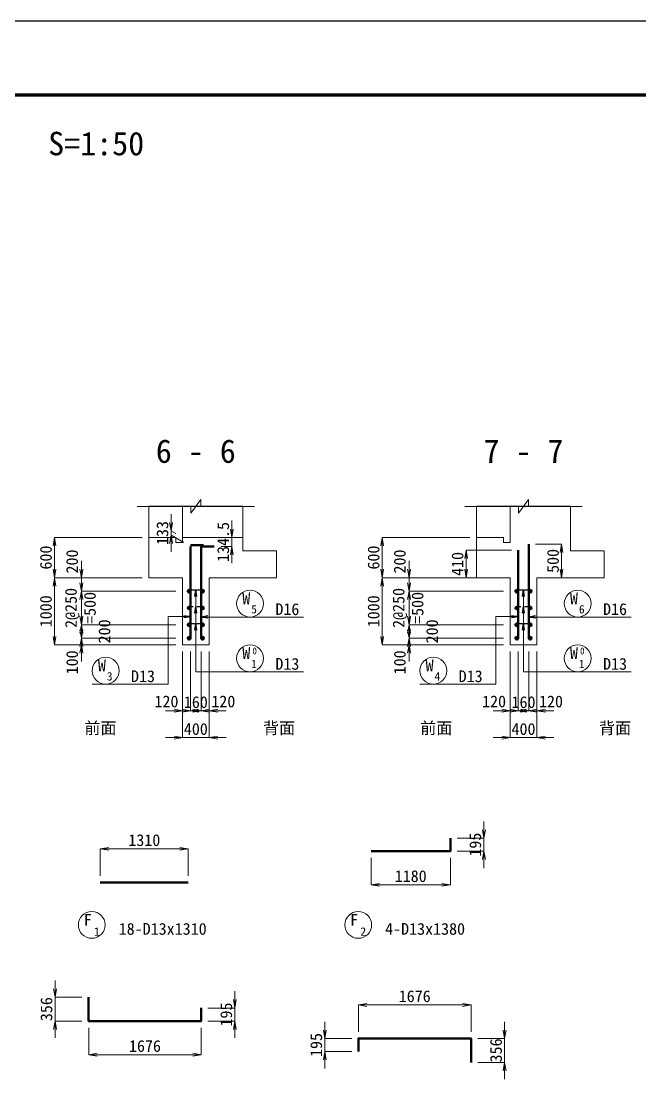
# Model space of a CAD drawing. Header units: millimetres. Extents: x 169470 to 758170, y -17820 to 11880.
# Drawn here: x 614495 to 623698, y -3997 to 11880 of the extents above; entities that cross this region are included whole.
import ezdxf
from ezdxf.enums import TextEntityAlignment as Align

# ---------------------------------------------------------------- set-up
doc = ezdxf.new("R2010")
doc.units = ezdxf.units.MM
doc.header["$LTSCALE"] = 50
doc.header["$PDSIZE"] = 300
doc.linetypes.add('SXF_跳び破線', pattern=[12, 6, -6])
doc.layers.get('Defpoints').update_dxf_attribs({"color": 151})
for name, color, linetype, lineweight in [('D-BGD', 7, 'Continuous', 13), ('D-STR', 1, 'Continuous', 50), ('D-STR-DIM', 7, 'Continuous', 13), ('D-STR-HTXT', 7, 'Continuous', 13), ('D-STR-STR2', 6, 'Continuous', 25), ('D-STR-STR3', 4, 'Continuous', 25), ('D-STR-TXT', 7, 'Continuous', 13), ('D-TTL', 2, 'Continuous', 140), ('D-TTL-TXT', 7, 'Continuous', 13)]:
    doc.layers.add(name, color=color, linetype=linetype, lineweight=lineweight)
doc.styles.add('MS ゴシック', font='MS Gothic.ttf')
doc.styles.add('YOKO_GOTHIC', font='MS Gothic.ttf')
doc.dimstyles.new('DIM-50', dxfattribs={"dimscale": 50, "dimtxt": 3.5, "dimasz": 2.5, "dimexe": 0, "dimexo": 2, "dimgap": 0.8, "dimtad": 1, "dimdec": 0, "dimzin": 1, "dimdsep": 46, "dimtxsty": 'MS ゴシック', "dimblk": 'OPEN', "dimcen": 0.1, "dimclrd": 256, "dimclre": 256, "dimclrt": 256, "dimaunit": 1, "dimadec": 3, "dimazin": 0, "dimtfac": 1, "dimtdec": 0, "dimtix": 1, "dimtmove": 2, "dimatfit": 3, "dimldrblk": 'OPEN', "dimfxl": 1, "dimlwd": -1, "dimlwe": -1, "dimarcsym": 2})
doc.dimstyles.new('S50', dxfattribs={"dimscale": 50, "dimtxt": 3.5, "dimasz": 2, "dimexe": 1, "dimexo": 1, "dimgap": 1, "dimtad": 1, "dimdec": 0, "dimzin": 1, "dimdsep": 46, "dimtxsty": 'YOKO_GOTHIC', "dimblk": 'OPEN', "dimcen": 0, "dimclrd": 256, "dimclre": 256, "dimclrt": 256, "dimaunit": 1, "dimadec": 3, "dimazin": 0, "dimtfac": 1, "dimtdec": 0, "dimtix": 1, "dimtmove": 2, "dimatfit": 3, "dimldrblk": 'OPEN', "dimfxl": 1, "dimlwd": -1, "dimlwe": -1, "dimarcsym": 0})

# ---------------------------------------------------------------- blocks, each defined once
blk = doc.blocks.new('_Open')
at = {"color": 0, "linetype": 'ByBlock', "lineweight": -2}
for p, q in [((-1, 0.17), (0, 0)), ((-1, -0.17), (0, 0)), ((0, 0), (-1, 0))]:
    blk.add_line(p, q, dxfattribs=at)
blk = doc.blocks.new('*D2007')
at = {"layer": 'D-STR-DIM', "ltscale": 1500, "transparency": 16777216}
for p, q in [((615670, -841), (615670, -441)), ((615795, -441), (616855, -441)), ((616980, -841), (616980, -441))]:
    blk.add_line(p, q, dxfattribs=at)
at = {"layer": 'Defpoints', "color": 0, "ltscale": 1500, "transparency": 16777216}
for p in [(616980, -441), (615670, -941), (616980, -941)]:
    blk.add_point(p, dxfattribs=at)
at = {"layer": 'D-STR-DIM', "ltscale": 1500, "transparency": 16777216, "xscale": 125, "yscale": 125, "zscale": 125, "rotation": 180}
blk.add_blockref('_Open', (615670, -441), dxfattribs=at)
at = {"layer": 'D-STR-DIM', "ltscale": 1500, "transparency": 16777216, "xscale": 125, "yscale": 125, "zscale": 125}
blk.add_blockref('_Open', (616980, -441), dxfattribs=at)
at = {"layer": 'D-STR-DIM', "ltscale": 1500, "transparency": 16777216, "insert": (616325, -313), "char_height": 175, "attachment_point": 5, "style": 'MS ゴシック'}
blk.add_mtext('1310', dxfattribs=at)
blk = doc.blocks.new('*D1798')
at = {"layer": 'D-STR-DIM', "ltscale": 1500, "transparency": 16777216}
for p, q in [((619700, -577), (619700, -977)), ((620880, -577), (620880, -977)), ((620755, -977), (619825, -977))]:
    blk.add_line(p, q, dxfattribs=at)
at = {"layer": 'Defpoints', "color": 0, "ltscale": 1500, "transparency": 16777216}
for p in [(619700, -477), (620880, -477), (619700, -977)]:
    blk.add_point(p, dxfattribs=at)
at = {"layer": 'D-STR-DIM', "ltscale": 1500, "transparency": 16777216, "xscale": 125, "yscale": 125, "zscale": 125, "rotation": 180}
blk.add_blockref('_Open', (619700, -977), dxfattribs=at)
at = {"layer": 'D-STR-DIM', "ltscale": 1500, "transparency": 16777216, "xscale": 125, "yscale": 125, "zscale": 125}
blk.add_blockref('_Open', (620880, -977), dxfattribs=at)
at = {"layer": 'D-STR-DIM', "ltscale": 1500, "transparency": 16777216, "insert": (620290, -849), "char_height": 175, "attachment_point": 5, "style": 'MS ゴシック'}
blk.add_mtext('1180', dxfattribs=at)
blk = doc.blocks.new('*D1799')
at = {"layer": 'D-STR-DIM', "ltscale": 1500, "transparency": 16777216}
for p, q in [((621380, -157), (621380, -32)), ((620980, -282), (621380, -282)), ((621380, -477), (621380, -282)), ((620980, -477), (621380, -477)), ((621380, -602), (621380, -727))]:
    blk.add_line(p, q, dxfattribs=at)
at = {"layer": 'Defpoints', "color": 0, "ltscale": 1500, "transparency": 16777216}
for p in [(620880, -282), (621380, -282), (620880, -477)]:
    blk.add_point(p, dxfattribs=at)
at = {"layer": 'D-STR-DIM', "ltscale": 1500, "transparency": 16777216, "xscale": 125, "yscale": 125, "zscale": 125}
for p, rotation in [((621380, -282), 270), ((621380, -477), 90)]:
    blk.add_blockref('_Open', p, dxfattribs=dict(at, rotation=rotation))
at = {"layer": 'D-STR-DIM', "ltscale": 1500, "transparency": 16777216, "insert": (621252, -379), "char_height": 175, "attachment_point": 5, "rotation": 90, "style": 'MS ゴシック'}
blk.add_mtext('195', dxfattribs=at)
blk = doc.blocks.new('*D1800')
at = {"layer": 'D-STR-DIM', "ltscale": 1500, "transparency": 16777216}
for p, q in [((615497, -3106), (615497, -3506)), ((617173, -3106), (617173, -3506)), ((615622, -3506), (617048, -3506))]:
    blk.add_line(p, q, dxfattribs=at)
at = {"layer": 'Defpoints', "color": 0, "ltscale": 1500, "transparency": 16777216}
for p in [(615497, -3006), (617173, -3006), (617173, -3506)]:
    blk.add_point(p, dxfattribs=at)
at = {"layer": 'D-STR-DIM', "ltscale": 1500, "transparency": 16777216, "xscale": 125, "yscale": 125, "zscale": 125, "rotation": 180}
blk.add_blockref('_Open', (615497, -3506), dxfattribs=at)
at = {"layer": 'D-STR-DIM', "ltscale": 1500, "transparency": 16777216, "xscale": 125, "yscale": 125, "zscale": 125}
blk.add_blockref('_Open', (617173, -3506), dxfattribs=at)
at = {"layer": 'D-STR-DIM', "ltscale": 1500, "transparency": 16777216, "insert": (616335, -3378), "char_height": 175, "attachment_point": 5, "style": 'MS ゴシック'}
blk.add_mtext('1676', dxfattribs=at)
blk = doc.blocks.new('*D1801')
at = {"layer": 'D-STR-DIM', "ltscale": 1500, "transparency": 16777216}
for p, q in [((617673, -2686), (617673, -2561)), ((617273, -2811), (617673, -2811)), ((617673, -2811), (617673, -3006)), ((617273, -3006), (617673, -3006)), ((617673, -3131), (617673, -3256))]:
    blk.add_line(p, q, dxfattribs=at)
at = {"layer": 'Defpoints', "color": 0, "ltscale": 1500, "transparency": 16777216}
for p in [(617173, -2811), (617173, -3006), (617673, -3006)]:
    blk.add_point(p, dxfattribs=at)
at = {"layer": 'D-STR-DIM', "ltscale": 1500, "transparency": 16777216, "xscale": 125, "yscale": 125, "zscale": 125}
for p, rotation in [((617673, -2811), 270), ((617673, -3006), 90)]:
    blk.add_blockref('_Open', p, dxfattribs=dict(at, rotation=rotation))
at = {"layer": 'D-STR-DIM', "ltscale": 1500, "transparency": 16777216, "insert": (617545, -2908), "char_height": 175, "attachment_point": 5, "rotation": 90, "style": 'MS ゴシック'}
blk.add_mtext('195', dxfattribs=at)
blk = doc.blocks.new('*D1802')
at = {"layer": 'D-STR-DIM', "ltscale": 1500, "transparency": 16777216}
for p, q in [((614997, -2525), (614997, -2400)), ((615397, -2650), (614997, -2650)), ((614997, -2650), (614997, -3006)), ((615397, -3006), (614997, -3006)), ((614997, -3131), (614997, -3256))]:
    blk.add_line(p, q, dxfattribs=at)
at = {"layer": 'Defpoints', "color": 0, "ltscale": 1500, "transparency": 16777216}
for p in [(615497, -2650), (614997, -3006), (615497, -3006)]:
    blk.add_point(p, dxfattribs=at)
at = {"layer": 'D-STR-DIM', "ltscale": 1500, "transparency": 16777216, "xscale": 125, "yscale": 125, "zscale": 125}
for p, rotation in [((614997, -2650), 270), ((614997, -3006), 90)]:
    blk.add_blockref('_Open', p, dxfattribs=dict(at, rotation=rotation))
at = {"layer": 'D-STR-DIM', "ltscale": 1500, "transparency": 16777216, "insert": (614869, -2828), "char_height": 175, "attachment_point": 5, "rotation": 90, "style": 'MS ゴシック'}
blk.add_mtext('356', dxfattribs=at)
blk = doc.blocks.new('*D1803')
at = {"layer": 'D-STR-DIM', "ltscale": 1500, "transparency": 16777216}
for p, q in [((619512, -3165), (619512, -2765)), ((621063, -2765), (619637, -2765)), ((621188, -3165), (621188, -2765))]:
    blk.add_line(p, q, dxfattribs=at)
at = {"layer": 'Defpoints', "color": 0, "ltscale": 1500, "transparency": 16777216}
for p in [(619512, -2765), (619512, -3265), (621188, -3265)]:
    blk.add_point(p, dxfattribs=at)
at = {"layer": 'D-STR-DIM', "ltscale": 1500, "transparency": 16777216, "xscale": 125, "yscale": 125, "zscale": 125, "rotation": 180}
blk.add_blockref('_Open', (619512, -2765), dxfattribs=at)
at = {"layer": 'D-STR-DIM', "ltscale": 1500, "transparency": 16777216, "xscale": 125, "yscale": 125, "zscale": 125}
blk.add_blockref('_Open', (621188, -2765), dxfattribs=at)
at = {"layer": 'D-STR-DIM', "ltscale": 1500, "transparency": 16777216, "insert": (620350, -2637), "char_height": 175, "attachment_point": 5, "style": 'MS ゴシック'}
blk.add_mtext('1676', dxfattribs=at)
blk = doc.blocks.new('*D1804')
at = {"layer": 'D-STR-DIM', "ltscale": 1500, "transparency": 16777216}
for p, q in [((619012, -3140), (619012, -3015)), ((619412, -3265), (619012, -3265)), ((619012, -3460), (619012, -3265)), ((619412, -3460), (619012, -3460)), ((619012, -3585), (619012, -3710))]:
    blk.add_line(p, q, dxfattribs=at)
at = {"layer": 'Defpoints', "color": 0, "ltscale": 1500, "transparency": 16777216}
for p in [(619012, -3265), (619512, -3265), (619512, -3460)]:
    blk.add_point(p, dxfattribs=at)
at = {"layer": 'D-STR-DIM', "ltscale": 1500, "transparency": 16777216, "xscale": 125, "yscale": 125, "zscale": 125}
for p, rotation in [((619012, -3265), 270), ((619012, -3460), 90)]:
    blk.add_blockref('_Open', p, dxfattribs=dict(at, rotation=rotation))
at = {"layer": 'D-STR-DIM', "ltscale": 1500, "transparency": 16777216, "insert": (618885, -3362), "char_height": 175, "attachment_point": 5, "rotation": 90, "style": 'MS ゴシック'}
blk.add_mtext('195', dxfattribs=at)
blk = doc.blocks.new('*D1812')
at = {"layer": 'D-STR-DIM', "ltscale": 1500, "transparency": 16777216}
for p, q in [((621688, -3140), (621688, -3015)), ((621288, -3265), (621688, -3265)), ((621688, -3621), (621688, -3265)), ((621288, -3621), (621688, -3621)), ((621688, -3746), (621688, -3871))]:
    blk.add_line(p, q, dxfattribs=at)
at = {"layer": 'Defpoints', "color": 0, "ltscale": 1500, "transparency": 16777216}
for p in [(621188, -3265), (621688, -3265), (621188, -3621)]:
    blk.add_point(p, dxfattribs=at)
at = {"layer": 'D-STR-DIM', "ltscale": 1500, "transparency": 16777216, "xscale": 125, "yscale": 125, "zscale": 125}
for p, rotation in [((621688, -3265), 270), ((621688, -3621), 90)]:
    blk.add_blockref('_Open', p, dxfattribs=dict(at, rotation=rotation))
at = {"layer": 'D-STR-DIM', "ltscale": 1500, "transparency": 16777216, "insert": (621561, -3443), "char_height": 175, "attachment_point": 5, "rotation": 90, "style": 'MS ゴシック'}
blk.add_mtext('356', dxfattribs=at)
blk = doc.blocks.new('B')
at = {"layer": 'D-STR-STR2', "lineweight": 50}
for radius in [20, 10]:
    blk.add_circle((5867, 22812), radius, dxfattribs=at)
blk = doc.blocks.new('*D19')
at = {"layer": 'D-STR-DIM', "ltscale": 1500, "transparency": 16777216}
for p, q in [((616892, 2496), (616892, 1615)), ((617012, 2496), (617012, 1615)), ((616767, 1615), (616642, 1615)), ((616892, 1615), (617012, 1615)), ((617137, 1615), (617262, 1615))]:
    blk.add_line(p, q, dxfattribs=at)
at = {"layer": 'Defpoints', "color": 0, "ltscale": 1500, "transparency": 16777216}
for p in [(616892, 2596), (617012, 2596), (617012, 1615)]:
    blk.add_point(p, dxfattribs=at)
at = {"layer": 'D-STR-DIM', "ltscale": 1500, "transparency": 16777216, "xscale": 125, "yscale": 125, "zscale": 125}
blk.add_blockref('_Open', (616892, 1615), dxfattribs=at)
at = {"layer": 'D-STR-DIM', "ltscale": 1500, "transparency": 16777216, "xscale": 125, "yscale": 125, "zscale": 125, "rotation": 180}
blk.add_blockref('_Open', (617012, 1615), dxfattribs=at)
at = {"layer": 'D-STR-DIM', "ltscale": 1500, "transparency": 16777216, "insert": (616655, 1752), "char_height": 175, "attachment_point": 5, "style": 'MS ゴシック'}
blk.add_mtext('120', dxfattribs=at)
blk = doc.blocks.new('*D20')
at = {"layer": 'D-STR-DIM', "ltscale": 1500, "transparency": 16777216}
for p, q in [((617012, 2496), (617012, 1615)), ((617172, 2496), (617172, 1615)), ((616887, 1615), (616762, 1615)), ((617012, 1615), (617172, 1615)), ((617297, 1615), (617422, 1615))]:
    blk.add_line(p, q, dxfattribs=at)
at = {"layer": 'Defpoints', "color": 0, "ltscale": 1500, "transparency": 16777216}
for p in [(617012, 2596), (617172, 2596), (617172, 1615)]:
    blk.add_point(p, dxfattribs=at)
at = {"layer": 'D-STR-DIM', "ltscale": 1500, "transparency": 16777216, "xscale": 125, "yscale": 125, "zscale": 125}
blk.add_blockref('_Open', (617012, 1615), dxfattribs=at)
at = {"layer": 'D-STR-DIM', "ltscale": 1500, "transparency": 16777216, "xscale": 125, "yscale": 125, "zscale": 125, "rotation": 180}
blk.add_blockref('_Open', (617172, 1615), dxfattribs=at)
at = {"layer": 'D-STR-DIM', "ltscale": 1500, "transparency": 16777216, "insert": (617092, 1742), "char_height": 175, "attachment_point": 5, "style": 'MS ゴシック'}
blk.add_mtext('160', dxfattribs=at)
blk = doc.blocks.new('*D21')
at = {"layer": 'D-STR-DIM', "ltscale": 1500, "transparency": 16777216}
for p, q in [((617172, 2496), (617172, 1615)), ((617292, 2496), (617292, 1615)), ((617047, 1615), (616922, 1615)), ((617172, 1615), (617292, 1615)), ((617417, 1615), (617542, 1615))]:
    blk.add_line(p, q, dxfattribs=at)
at = {"layer": 'Defpoints', "color": 0, "ltscale": 1500, "transparency": 16777216}
for p in [(617172, 2596), (617292, 2596), (617292, 1615)]:
    blk.add_point(p, dxfattribs=at)
at = {"layer": 'D-STR-DIM', "ltscale": 1500, "transparency": 16777216, "xscale": 125, "yscale": 125, "zscale": 125}
blk.add_blockref('_Open', (617172, 1615), dxfattribs=at)
at = {"layer": 'D-STR-DIM', "ltscale": 1500, "transparency": 16777216, "xscale": 125, "yscale": 125, "zscale": 125, "rotation": 180}
blk.add_blockref('_Open', (617292, 1615), dxfattribs=at)
at = {"layer": 'D-STR-DIM', "ltscale": 1500, "transparency": 16777216, "insert": (617501, 1752), "char_height": 175, "attachment_point": 5, "style": 'MS ゴシック'}
blk.add_mtext('120', dxfattribs=at)
blk = doc.blocks.new('*D22')
at = {"layer": 'D-STR-DIM', "ltscale": 1500, "transparency": 16777216}
for p, q in [((616892, 2496), (616892, 1215)), ((617292, 2496), (617292, 1215)), ((616767, 1215), (616642, 1215)), ((617292, 1215), (616892, 1215)), ((617417, 1215), (617542, 1215))]:
    blk.add_line(p, q, dxfattribs=at)
at = {"layer": 'Defpoints', "color": 0, "ltscale": 1500, "transparency": 16777216}
for p in [(616892, 2596), (617292, 2596), (616892, 1215)]:
    blk.add_point(p, dxfattribs=at)
at = {"layer": 'D-STR-DIM', "ltscale": 1500, "transparency": 16777216, "xscale": 125, "yscale": 125, "zscale": 125}
blk.add_blockref('_Open', (616892, 1215), dxfattribs=at)
at = {"layer": 'D-STR-DIM', "ltscale": 1500, "transparency": 16777216, "xscale": 125, "yscale": 125, "zscale": 125, "rotation": 180}
blk.add_blockref('_Open', (617292, 1215), dxfattribs=at)
at = {"layer": 'D-STR-DIM', "ltscale": 1500, "transparency": 16777216, "insert": (617092, 1342), "char_height": 175, "attachment_point": 5, "style": 'MS ゴシック'}
blk.add_mtext('400', dxfattribs=at)
blk = doc.blocks.new('*D23')
at = {"layer": 'D-STR-DIM', "ltscale": 1500, "transparency": 16777216}
for p, q in [((615389, 3721), (615389, 3846)), ((616292, 3596), (615389, 3596)), ((615389, 3596), (615389, 3396)), ((616792, 3396), (615389, 3396)), ((615389, 3271), (615389, 3146))]:
    blk.add_line(p, q, dxfattribs=at)
at = {"layer": 'Defpoints', "color": 0, "ltscale": 1500, "transparency": 16777216}
for p in [(616392, 3596), (615389, 3396), (616892, 3396)]:
    blk.add_point(p, dxfattribs=at)
at = {"layer": 'D-STR-DIM', "ltscale": 1500, "transparency": 16777216, "xscale": 125, "yscale": 125, "zscale": 125}
for p, rotation in [((615389, 3596), 270), ((615389, 3396), 90)]:
    blk.add_blockref('_Open', p, dxfattribs=dict(at, rotation=rotation))
at = {"layer": 'D-STR-DIM', "ltscale": 1500, "transparency": 16777216, "insert": (615251, 3837), "char_height": 175, "attachment_point": 5, "rotation": 90, "style": 'MS ゴシック'}
blk.add_mtext('200', dxfattribs=at)
blk = doc.blocks.new('*D24')
at = {"layer": 'D-STR-DIM', "ltscale": 1500, "transparency": 16777216}
for p, q in [((615389, 3521), (615389, 3646)), ((616792, 3396), (615389, 3396)), ((615389, 3396), (615389, 2896)), ((616792, 2896), (615389, 2896)), ((615389, 2771), (615389, 2646))]:
    blk.add_line(p, q, dxfattribs=at)
at = {"layer": 'Defpoints', "color": 0, "ltscale": 1500, "transparency": 16777216}
for p in [(616892, 3396), (615389, 2896), (616892, 2896)]:
    blk.add_point(p, dxfattribs=at)
at = {"layer": 'D-STR-DIM', "ltscale": 1500, "transparency": 16777216, "xscale": 125, "yscale": 125, "zscale": 125}
for p, rotation in [((615389, 3396), 270), ((615389, 2896), 90)]:
    blk.add_blockref('_Open', p, dxfattribs=dict(at, rotation=rotation))
at = {"layer": 'D-STR-DIM', "ltscale": 1500, "transparency": 16777216, "char_height": 175, "attachment_point": 5, "rotation": 90, "style": 'MS ゴシック'}
for s, insert in [('2@250', (615252, 3146)), ('=500', (615516, 3146))]:
    blk.add_mtext(s, dxfattribs=dict(at, insert=insert))
blk = doc.blocks.new('*D25')
at = {"layer": 'D-STR-DIM', "ltscale": 1500, "transparency": 16777216}
for p, q in [((615389, 3021), (615389, 3146)), ((616792, 2896), (615389, 2896)), ((615389, 2896), (615389, 2696)), ((616792, 2696), (615389, 2696)), ((615389, 2571), (615389, 2446))]:
    blk.add_line(p, q, dxfattribs=at)
at = {"layer": 'Defpoints', "color": 0, "ltscale": 1500, "transparency": 16777216}
for p in [(616892, 2896), (615389, 2696), (616892, 2696)]:
    blk.add_point(p, dxfattribs=at)
at = {"layer": 'D-STR-DIM', "ltscale": 1500, "transparency": 16777216, "xscale": 125, "yscale": 125, "zscale": 125}
for p, rotation in [((615389, 2896), 270), ((615389, 2696), 90)]:
    blk.add_blockref('_Open', p, dxfattribs=dict(at, rotation=rotation))
at = {"layer": 'D-STR-DIM', "ltscale": 1500, "transparency": 16777216, "insert": (615732, 2796), "char_height": 175, "attachment_point": 5, "rotation": 90, "style": 'MS ゴシック'}
blk.add_mtext('200', dxfattribs=at)
blk = doc.blocks.new('*D26')
at = {"layer": 'D-STR-DIM', "ltscale": 1500, "transparency": 16777216}
for p, q in [((615389, 2821), (615389, 2946)), ((616792, 2696), (615389, 2696)), ((615389, 2696), (615389, 2596)), ((616792, 2596), (615389, 2596)), ((615389, 2471), (615389, 2346))]:
    blk.add_line(p, q, dxfattribs=at)
at = {"layer": 'Defpoints', "color": 0, "ltscale": 1500, "transparency": 16777216}
for p in [(615389, 2596), (616892, 2696), (616892, 2596)]:
    blk.add_point(p, dxfattribs=at)
at = {"layer": 'D-STR-DIM', "ltscale": 1500, "transparency": 16777216, "xscale": 125, "yscale": 125, "zscale": 125}
for p, rotation in [((615389, 2696), 270), ((615389, 2596), 90)]:
    blk.add_blockref('_Open', p, dxfattribs=dict(at, rotation=rotation))
at = {"layer": 'D-STR-DIM', "ltscale": 1500, "transparency": 16777216, "insert": (615251, 2335), "char_height": 175, "attachment_point": 5, "rotation": 90, "style": 'MS ゴシック'}
blk.add_mtext('100', dxfattribs=at)
blk = doc.blocks.new('*D27')
at = {"layer": 'D-STR-DIM', "ltscale": 1500, "transparency": 16777216}
for p, q in [((616292, 3596), (614989, 3596)), ((614989, 2721), (614989, 3471)), ((616792, 2596), (614989, 2596))]:
    blk.add_line(p, q, dxfattribs=at)
at = {"layer": 'Defpoints', "color": 0, "ltscale": 1500, "transparency": 16777216}
for p in [(614989, 3596), (616392, 3596), (616892, 2596)]:
    blk.add_point(p, dxfattribs=at)
at = {"layer": 'D-STR-DIM', "ltscale": 1500, "transparency": 16777216, "xscale": 125, "yscale": 125, "zscale": 125}
for p, rotation in [((614989, 3596), 90), ((614989, 2596), 270)]:
    blk.add_blockref('_Open', p, dxfattribs=dict(at, rotation=rotation))
at = {"layer": 'D-STR-DIM', "ltscale": 1500, "transparency": 16777216, "insert": (614861, 3096), "char_height": 175, "attachment_point": 5, "rotation": 90, "style": 'MS ゴシック'}
blk.add_mtext('1000', dxfattribs=at)
blk = doc.blocks.new('*D1754')
at = {"layer": 'D-STR-DIM', "ltscale": 1500, "transparency": 16777216}
for p, q in [((616292, 4196), (614989, 4196)), ((614989, 3721), (614989, 4071)), ((616292, 3596), (614989, 3596))]:
    blk.add_line(p, q, dxfattribs=at)
at = {"layer": 'Defpoints', "color": 0, "ltscale": 1500, "transparency": 16777216}
for p in [(614989, 4196), (616392, 4196), (616392, 3596)]:
    blk.add_point(p, dxfattribs=at)
at = {"layer": 'D-STR-DIM', "ltscale": 1500, "transparency": 16777216, "xscale": 125, "yscale": 125, "zscale": 125}
for p, rotation in [((614989, 4196), 90), ((614989, 3596), 270)]:
    blk.add_blockref('_Open', p, dxfattribs=dict(at, rotation=rotation))
at = {"layer": 'D-STR-DIM', "ltscale": 1500, "transparency": 16777216, "insert": (614861, 3896), "char_height": 175, "attachment_point": 5, "rotation": 90, "style": 'MS ゴシック'}
blk.add_mtext('600', dxfattribs=at)
blk = doc.blocks.new('*D1755')
at = {"layer": 'D-STR-DIM', "ltscale": 1500, "transparency": 16777216}
for p, q in [((616723, 4418), (616723, 4543)), ((616792, 4253), (616723, 4293)), ((616723, 4293), (616723, 4229)), ((616912, 4120), (616723, 4229)), ((616723, 4104), (616723, 3979))]:
    blk.add_line(p, q, dxfattribs=at)
at = {"layer": 'Defpoints', "color": 0, "ltscale": 1500, "transparency": 16777216}
for p in [(616723, 4229), (616892, 4196), (617012, 4063)]:
    blk.add_point(p, dxfattribs=at)
at = {"layer": 'D-STR-DIM', "ltscale": 1500, "transparency": 16777216, "xscale": 125, "yscale": 125, "zscale": 125}
for p, rotation in [((616723, 4293), 270), ((616723, 4229), 90)]:
    blk.add_blockref('_Open', p, dxfattribs=dict(at, rotation=rotation))
at = {"layer": 'D-STR-DIM', "ltscale": 1500, "transparency": 16777216, "insert": (616596, 4261), "char_height": 175, "attachment_point": 5, "rotation": 90, "style": 'MS ゴシック'}
blk.add_mtext('133', dxfattribs=at)
blk = doc.blocks.new('*D28')
at = {"layer": 'D-STR-DIM', "ltscale": 1500, "transparency": 16777216}
for p, q in [((621769, 2496), (621769, 1615)), ((621889, 2496), (621889, 1615)), ((621644, 1615), (621519, 1615)), ((621769, 1615), (621889, 1615)), ((622014, 1615), (622139, 1615))]:
    blk.add_line(p, q, dxfattribs=at)
at = {"layer": 'Defpoints', "color": 0, "ltscale": 1500, "transparency": 16777216}
for p in [(621769, 2596), (621889, 2596), (621889, 1615)]:
    blk.add_point(p, dxfattribs=at)
at = {"layer": 'D-STR-DIM', "ltscale": 1500, "transparency": 16777216, "xscale": 125, "yscale": 125, "zscale": 125}
blk.add_blockref('_Open', (621769, 1615), dxfattribs=at)
at = {"layer": 'D-STR-DIM', "ltscale": 1500, "transparency": 16777216, "xscale": 125, "yscale": 125, "zscale": 125, "rotation": 180}
blk.add_blockref('_Open', (621889, 1615), dxfattribs=at)
at = {"layer": 'D-STR-DIM', "ltscale": 1500, "transparency": 16777216, "insert": (621531, 1752), "char_height": 175, "attachment_point": 5, "style": 'MS ゴシック'}
blk.add_mtext('120', dxfattribs=at)
blk = doc.blocks.new('*D29')
at = {"layer": 'D-STR-DIM', "ltscale": 1500, "transparency": 16777216}
for p, q in [((621889, 2496), (621889, 1615)), ((622049, 2496), (622049, 1615)), ((621764, 1615), (621639, 1615)), ((621889, 1615), (622049, 1615)), ((622174, 1615), (622299, 1615))]:
    blk.add_line(p, q, dxfattribs=at)
at = {"layer": 'Defpoints', "color": 0, "ltscale": 1500, "transparency": 16777216}
for p in [(621889, 2596), (622049, 2596), (622049, 1615)]:
    blk.add_point(p, dxfattribs=at)
at = {"layer": 'D-STR-DIM', "ltscale": 1500, "transparency": 16777216, "xscale": 125, "yscale": 125, "zscale": 125}
blk.add_blockref('_Open', (621889, 1615), dxfattribs=at)
at = {"layer": 'D-STR-DIM', "ltscale": 1500, "transparency": 16777216, "xscale": 125, "yscale": 125, "zscale": 125, "rotation": 180}
blk.add_blockref('_Open', (622049, 1615), dxfattribs=at)
at = {"layer": 'D-STR-DIM', "ltscale": 1500, "transparency": 16777216, "insert": (621969, 1742), "char_height": 175, "attachment_point": 5, "style": 'MS ゴシック'}
blk.add_mtext('160', dxfattribs=at)
blk = doc.blocks.new('*D30')
at = {"layer": 'D-STR-DIM', "ltscale": 1500, "transparency": 16777216}
for p, q in [((622049, 2496), (622049, 1615)), ((622169, 2496), (622169, 1615)), ((621924, 1615), (621799, 1615)), ((622049, 1615), (622169, 1615)), ((622294, 1615), (622419, 1615))]:
    blk.add_line(p, q, dxfattribs=at)
at = {"layer": 'Defpoints', "color": 0, "ltscale": 1500, "transparency": 16777216}
for p in [(622049, 2596), (622169, 2596), (622169, 1615)]:
    blk.add_point(p, dxfattribs=at)
at = {"layer": 'D-STR-DIM', "ltscale": 1500, "transparency": 16777216, "xscale": 125, "yscale": 125, "zscale": 125}
blk.add_blockref('_Open', (622049, 1615), dxfattribs=at)
at = {"layer": 'D-STR-DIM', "ltscale": 1500, "transparency": 16777216, "xscale": 125, "yscale": 125, "zscale": 125, "rotation": 180}
blk.add_blockref('_Open', (622169, 1615), dxfattribs=at)
at = {"layer": 'D-STR-DIM', "ltscale": 1500, "transparency": 16777216, "insert": (622378, 1752), "char_height": 175, "attachment_point": 5, "style": 'MS ゴシック'}
blk.add_mtext('120', dxfattribs=at)
blk = doc.blocks.new('*D31')
at = {"layer": 'D-STR-DIM', "ltscale": 1500, "transparency": 16777216}
for p, q in [((621769, 2496), (621769, 1215)), ((622169, 2496), (622169, 1215)), ((621644, 1215), (621519, 1215)), ((622169, 1215), (621769, 1215)), ((622294, 1215), (622419, 1215))]:
    blk.add_line(p, q, dxfattribs=at)
at = {"layer": 'Defpoints', "color": 0, "ltscale": 1500, "transparency": 16777216}
for p in [(621769, 2596), (622169, 2596), (621769, 1215)]:
    blk.add_point(p, dxfattribs=at)
at = {"layer": 'D-STR-DIM', "ltscale": 1500, "transparency": 16777216, "xscale": 125, "yscale": 125, "zscale": 125}
blk.add_blockref('_Open', (621769, 1215), dxfattribs=at)
at = {"layer": 'D-STR-DIM', "ltscale": 1500, "transparency": 16777216, "xscale": 125, "yscale": 125, "zscale": 125, "rotation": 180}
blk.add_blockref('_Open', (622169, 1215), dxfattribs=at)
at = {"layer": 'D-STR-DIM', "ltscale": 1500, "transparency": 16777216, "insert": (621969, 1342), "char_height": 175, "attachment_point": 5, "style": 'MS ゴシック'}
blk.add_mtext('400', dxfattribs=at)
blk = doc.blocks.new('*D32')
at = {"layer": 'D-STR-DIM', "ltscale": 1500, "transparency": 16777216}
for p, q in [((620266, 3721), (620266, 3846)), ((621169, 3596), (620266, 3596)), ((620266, 3596), (620266, 3396)), ((621669, 3396), (620266, 3396)), ((620266, 3271), (620266, 3146))]:
    blk.add_line(p, q, dxfattribs=at)
at = {"layer": 'Defpoints', "color": 0, "ltscale": 1500, "transparency": 16777216}
for p in [(621269, 3596), (620266, 3396), (621769, 3396)]:
    blk.add_point(p, dxfattribs=at)
at = {"layer": 'D-STR-DIM', "ltscale": 1500, "transparency": 16777216, "xscale": 125, "yscale": 125, "zscale": 125}
for p, rotation in [((620266, 3596), 270), ((620266, 3396), 90)]:
    blk.add_blockref('_Open', p, dxfattribs=dict(at, rotation=rotation))
at = {"layer": 'D-STR-DIM', "ltscale": 1500, "transparency": 16777216, "insert": (620128, 3837), "char_height": 175, "attachment_point": 5, "rotation": 90, "style": 'MS ゴシック'}
blk.add_mtext('200', dxfattribs=at)
blk = doc.blocks.new('*D33')
at = {"layer": 'D-STR-DIM', "ltscale": 1500, "transparency": 16777216}
for p, q in [((620266, 3521), (620266, 3646)), ((621669, 3396), (620266, 3396)), ((620266, 3396), (620266, 2896)), ((621669, 2896), (620266, 2896)), ((620266, 2771), (620266, 2646))]:
    blk.add_line(p, q, dxfattribs=at)
at = {"layer": 'Defpoints', "color": 0, "ltscale": 1500, "transparency": 16777216}
for p in [(621769, 3396), (620266, 2896), (621769, 2896)]:
    blk.add_point(p, dxfattribs=at)
at = {"layer": 'D-STR-DIM', "ltscale": 1500, "transparency": 16777216, "xscale": 125, "yscale": 125, "zscale": 125}
for p, rotation in [((620266, 3396), 270), ((620266, 2896), 90)]:
    blk.add_blockref('_Open', p, dxfattribs=dict(at, rotation=rotation))
at = {"layer": 'D-STR-DIM', "ltscale": 1500, "transparency": 16777216, "char_height": 175, "attachment_point": 5, "rotation": 90, "style": 'MS ゴシック'}
for s, insert in [('2@250', (620129, 3146)), ('=500', (620393, 3146))]:
    blk.add_mtext(s, dxfattribs=dict(at, insert=insert))
blk = doc.blocks.new('*D34')
at = {"layer": 'D-STR-DIM', "ltscale": 1500, "transparency": 16777216}
for p, q in [((620266, 3021), (620266, 3146)), ((621669, 2896), (620266, 2896)), ((620266, 2896), (620266, 2696)), ((621669, 2696), (620266, 2696)), ((620266, 2571), (620266, 2446))]:
    blk.add_line(p, q, dxfattribs=at)
at = {"layer": 'Defpoints', "color": 0, "ltscale": 1500, "transparency": 16777216}
for p in [(621769, 2896), (620266, 2696), (621769, 2696)]:
    blk.add_point(p, dxfattribs=at)
at = {"layer": 'D-STR-DIM', "ltscale": 1500, "transparency": 16777216, "xscale": 125, "yscale": 125, "zscale": 125}
for p, rotation in [((620266, 2896), 270), ((620266, 2696), 90)]:
    blk.add_blockref('_Open', p, dxfattribs=dict(at, rotation=rotation))
at = {"layer": 'D-STR-DIM', "ltscale": 1500, "transparency": 16777216, "insert": (620609, 2796), "char_height": 175, "attachment_point": 5, "rotation": 90, "style": 'MS ゴシック'}
blk.add_mtext('200', dxfattribs=at)
blk = doc.blocks.new('*D35')
at = {"layer": 'D-STR-DIM', "ltscale": 1500, "transparency": 16777216}
for p, q in [((620266, 2821), (620266, 2946)), ((621669, 2696), (620266, 2696)), ((620266, 2696), (620266, 2596)), ((621669, 2596), (620266, 2596)), ((620266, 2471), (620266, 2346))]:
    blk.add_line(p, q, dxfattribs=at)
at = {"layer": 'Defpoints', "color": 0, "ltscale": 1500, "transparency": 16777216}
for p in [(620266, 2596), (621769, 2696), (621769, 2596)]:
    blk.add_point(p, dxfattribs=at)
at = {"layer": 'D-STR-DIM', "ltscale": 1500, "transparency": 16777216, "xscale": 125, "yscale": 125, "zscale": 125}
for p, rotation in [((620266, 2696), 270), ((620266, 2596), 90)]:
    blk.add_blockref('_Open', p, dxfattribs=dict(at, rotation=rotation))
at = {"layer": 'D-STR-DIM', "ltscale": 1500, "transparency": 16777216, "insert": (620128, 2335), "char_height": 175, "attachment_point": 5, "rotation": 90, "style": 'MS ゴシック'}
blk.add_mtext('100', dxfattribs=at)
blk = doc.blocks.new('*D36')
at = {"layer": 'D-STR-DIM', "ltscale": 1500, "transparency": 16777216}
for p, q in [((621169, 3596), (619866, 3596)), ((619866, 2721), (619866, 3471)), ((621669, 2596), (619866, 2596))]:
    blk.add_line(p, q, dxfattribs=at)
at = {"layer": 'Defpoints', "color": 0, "ltscale": 1500, "transparency": 16777216}
for p in [(619866, 3596), (621269, 3596), (621769, 2596)]:
    blk.add_point(p, dxfattribs=at)
at = {"layer": 'D-STR-DIM', "ltscale": 1500, "transparency": 16777216, "xscale": 125, "yscale": 125, "zscale": 125}
for p, rotation in [((619866, 3596), 90), ((619866, 2596), 270)]:
    blk.add_blockref('_Open', p, dxfattribs=dict(at, rotation=rotation))
at = {"layer": 'D-STR-DIM', "ltscale": 1500, "transparency": 16777216, "insert": (619738, 3096), "char_height": 175, "attachment_point": 5, "rotation": 90, "style": 'MS ゴシック'}
blk.add_mtext('1000', dxfattribs=at)
blk = doc.blocks.new('*D1756')
at = {"layer": 'D-STR-DIM', "ltscale": 1500, "transparency": 16777216}
for p, q in [((621169, 4196), (619866, 4196)), ((619866, 3721), (619866, 4071)), ((621169, 3596), (619866, 3596))]:
    blk.add_line(p, q, dxfattribs=at)
at = {"layer": 'Defpoints', "color": 0, "ltscale": 1500, "transparency": 16777216}
for p in [(619866, 4196), (621269, 4196), (621269, 3596)]:
    blk.add_point(p, dxfattribs=at)
at = {"layer": 'D-STR-DIM', "ltscale": 1500, "transparency": 16777216, "xscale": 125, "yscale": 125, "zscale": 125}
for p, rotation in [((619866, 4196), 90), ((619866, 3596), 270)]:
    blk.add_blockref('_Open', p, dxfattribs=dict(at, rotation=rotation))
at = {"layer": 'D-STR-DIM', "ltscale": 1500, "transparency": 16777216, "insert": (619738, 3896), "char_height": 175, "attachment_point": 5, "rotation": 90, "style": 'MS ゴシック'}
blk.add_mtext('600', dxfattribs=at)
blk = doc.blocks.new('*D1757')
at = {"layer": 'D-STR-DIM', "ltscale": 1500, "transparency": 16777216}
for p, q in [((622149, 4096), (622535, 4096)), ((622535, 3971), (622535, 3721)), ((622269, 3596), (622535, 3596))]:
    blk.add_line(p, q, dxfattribs=at)
at = {"layer": 'Defpoints', "color": 0, "ltscale": 1500, "transparency": 16777216}
for p in [(622049, 4096), (622169, 3596), (622535, 3596)]:
    blk.add_point(p, dxfattribs=at)
at = {"layer": 'D-STR-DIM', "ltscale": 1500, "transparency": 16777216, "xscale": 125, "yscale": 125, "zscale": 125}
for p, rotation in [((622535, 4096), 90), ((622535, 3596), 270)]:
    blk.add_blockref('_Open', p, dxfattribs=dict(at, rotation=rotation))
at = {"layer": 'D-STR-DIM', "ltscale": 1500, "transparency": 16777216, "insert": (622408, 3846), "char_height": 175, "attachment_point": 5, "rotation": 90, "style": 'MS ゴシック'}
blk.add_mtext('500', dxfattribs=at)
blk = doc.blocks.new('*D1767')
at = {"layer": 'D-STR-DIM', "ltscale": 1500, "transparency": 16777216}
for p, q in [((621789, 4006), (621116, 4006)), ((621116, 3721), (621116, 3881)), ((621669, 3596), (621116, 3596))]:
    blk.add_line(p, q, dxfattribs=at)
at = {"layer": 'Defpoints', "color": 0, "ltscale": 1500, "transparency": 16777216}
for p in [(621116, 4006), (621889, 4006), (621769, 3596)]:
    blk.add_point(p, dxfattribs=at)
at = {"layer": 'D-STR-DIM', "ltscale": 1500, "transparency": 16777216, "xscale": 125, "yscale": 125, "zscale": 125}
for p, rotation in [((621116, 4006), 90), ((621116, 3596), 270)]:
    blk.add_blockref('_Open', p, dxfattribs=dict(at, rotation=rotation))
at = {"layer": 'D-STR-DIM', "ltscale": 1500, "transparency": 16777216, "insert": (620988, 3801), "char_height": 175, "attachment_point": 5, "rotation": 90, "style": 'MS ゴシック'}
blk.add_mtext('410', dxfattribs=at)
blk = doc.blocks.new('*D1768')
at = {"layer": 'D-STR-DIM', "ltscale": 1500, "transparency": 16777216}
for p, q in [((617628, 4321), (617628, 4446)), ((617467, 4196), (617628, 4196)), ((617628, 4061), (617628, 4196)), ((617467, 4061), (617628, 4061)), ((617628, 3936), (617628, 3811))]:
    blk.add_line(p, q, dxfattribs=at)
at = {"layer": 'Defpoints', "color": 0, "ltscale": 1500, "transparency": 16777216}
for p in [(617367, 4196), (617628, 4196), (617367, 4061)]:
    blk.add_point(p, dxfattribs=at)
at = {"layer": 'D-STR-DIM', "ltscale": 1500, "transparency": 16777216, "xscale": 125, "yscale": 125, "zscale": 125}
for p, rotation in [((617628, 4196), 270), ((617628, 4061), 90)]:
    blk.add_blockref('_Open', p, dxfattribs=dict(at, rotation=rotation))
at = {"layer": 'D-STR-DIM', "ltscale": 1500, "transparency": 16777216, "insert": (617500, 4128), "char_height": 175, "attachment_point": 5, "rotation": 90, "style": 'MS ゴシック'}
blk.add_mtext('134.5', dxfattribs=at)

msp = doc.modelspace()

# ---------------------------------------------------------------- linework, layer by layer
at = {"layer": 'D-BGD'}
for p, q in [((616391.97, 4658.02), (616391.97, 3595.52)), ((616891.97, 4120.52), (616891.97, 4658.02)), ((621268.9, 4658.02), (621268.9, 3595.52)), ((621768.9, 4120.52), (621768.9, 4658.02)), ((616791.97, 4195.52), (616391.97, 4195.52)), ((616791.97, 4195.52), (616791.97, 4120.52)), ((617791.97, 4195.52), (616891.97, 4195.52)), ((621668.9, 4195.52), (621268.9, 4195.52)), ((621668.9, 4195.52), (621668.9, 4120.52)), ((616891.97, 4120.52), (616791.97, 4120.52)), ((621768.9, 4120.52), (621668.9, 4120.52)), ((616891.97, 3595.52), (616391.97, 3595.52)), ((616891.97, 3595.52), (616891.97, 2595.52)), ((617291.97, 3595.52), (617291.97, 2595.52)), ((617291.97, 3595.52), (618291.97, 3595.52)), ((621768.9, 3595.52), (621268.9, 3595.52)), ((621768.9, 3595.52), (621768.9, 2595.52)), ((622168.9, 3595.52), (622168.9, 2595.52)), ((622168.9, 3595.52), (623168.9, 3595.52)), ((617291.97, 2595.52), (616891.97, 2595.52)), ((622168.9, 2595.52), (621768.9, 2595.52))]:
    msp.add_line(p, q, dxfattribs=at)
at = {"layer": 'D-BGD', "ltscale": 0.2}
for p, q in [((618291.97, 3995.52), (618291.97, 3595.52)), ((623168.9, 3995.52), (623168.9, 3595.52))]:
    msp.add_line(p, q, dxfattribs=at)
at = {"layer": 'D-BGD'}
for points in [[(617791.97, 4658.02), (617791.97, 3995.52), (618291.97, 3995.52)], [(622668.9, 4658.02), (622668.9, 3995.52), (623168.9, 3995.52)]]:
    msp.add_lwpolyline(points, dxfattribs=at)
at = {"layer": 'D-STR'}
for p, q in [((617011.97, 4082.52), (617206.97, 4082.52)), ((617011.97, 2695.52), (617011.97, 4062.52)), ((617171.97, 2695.52), (617171.97, 4061.02)), ((617171.97, 4061.02), (617366.97, 4061.02)), ((621888.9, 2695.52), (621888.9, 4005.52)), ((622048.9, 2695.52), (622048.9, 4095.52)), ((616979.72, -940.83), (615669.72, -940.83))]:
    msp.add_line(p, q, dxfattribs=at)
for points in [[(619699.96, -476.9), (620879.96, -476.9), (620879.96, -281.9)], [(615496.72, -2649.58), (615496.72, -3005.58), (617172.72, -3005.58), (617172.72, -2810.58)], [(621188.25, -3620.57), (621188.25, -3264.57), (619512.25, -3264.57), (619512.25, -3459.57)]]:
    msp.add_lwpolyline(points, dxfattribs=at)
at = {"layer": 'D-STR-HTXT'}
for p, q in [((616680.89, 2011.33), (615550.32, 2011.33)), ((621557.81, 2011.33), (620427.25, 2011.33))]:
    msp.add_line(p, q, dxfattribs=at)
for points in [[(617964.63, 4658.02), (617164.63, 4658.02), (617164.63, 4758.02), (617019.31, 4558.02), (617019.31, 4658.02), (616219.31, 4658.02)], [(622841.56, 4658.02), (622041.56, 4658.02), (622041.56, 4758.02), (621896.24, 4558.02), (621896.24, 4658.02), (621096.24, 4658.02)]]:
    msp.add_lwpolyline(points, dxfattribs=at)
for centre in [(617899.22, 3210.15), (622776.15, 3210.15), (617899.22, 2395.81), (622776.15, 2395.81), (615750.32, 2211.33), (620627.25, 2211.33)]:
    msp.add_circle(centre, 200, dxfattribs=at)
at = {"layer": 'D-STR-STR3'}
for p, q in [((616991.97, 3415.52), (617191.97, 3415.52)), ((621868.9, 3415.52), (622068.9, 3415.52)), ((616991.97, 2915.52), (617191.97, 2915.52)), ((621868.9, 2915.52), (622068.9, 2915.52))]:
    msp.add_line(p, q, dxfattribs=at)
at = {"layer": 'D-STR-STR3', "linetype": 'SXF_跳び破線', "ltscale": 0.2}
for p, q in [((616991.97, 3165.52), (617191.97, 3165.52)), ((621868.9, 3165.52), (622068.9, 3165.52))]:
    msp.add_line(p, q, dxfattribs=at)
at = {"layer": 'D-STR-TXT'}
for centre in [(615543.63, -1572.82), (619508.87, -1572.82)]:
    msp.add_circle(centre, 200, dxfattribs=at)
at = {"layer": 'D-TTL'}
msp.add_lwpolyline([(590994.53, 10780), (590994.53, -16720), (630994.53, -16720), (630994.53, 10780)], close=True, dxfattribs=at)
at = {"layer": 'Defpoints'}
for p, q in [((617791.97, 4658.02), (616391.97, 4658.02)), ((622668.9, 4658.02), (621268.9, 4658.02))]:
    msp.add_line(p, q, dxfattribs=at)
at = {"layer": 'Defpoints', "color": 1}
msp.add_lwpolyline([(589969.53, 11880), (589969.53, -17820), (632019.53, -17820), (632019.53, 11880)], close=True, dxfattribs=at)

# ---------------------------------------------------------------- block references
at = {"layer": 'D-STR-STR2'}
for p in [(611125.32, -19416.76), (611325.32, -19416.76), (616002.25, -19416.76), (616202.25, -19416.76), (611125.32, -19666.76), (611325.32, -19666.76), (616002.25, -19666.76), (616202.25, -19666.76), (611125.32, -19916.76), (611325.32, -19916.76), (616002.25, -19916.76), (616202.25, -19916.76), (611125.32, -20116.76), (611325.32, -20116.76), (616002.25, -20116.76), (616202.25, -20116.76)]:
    msp.add_blockref('B', p, dxfattribs=at)

# ---------------------------------------------------------------- texts
at = {"layer": 'D-STR-TXT', "style": 'YOKO_GOTHIC'}
for s, height, p in [('6 - 6', 350, (617091.97, 5305.62)), ('7 - 7', 350, (621968.9, 5305.62)), ('W', 175, (617842.94, 3201.83)), ('W', 175, (622719.87, 3201.83)), ('5', 125, (617958.6, 3064.03)), ('6', 125, (622835.53, 3064.03)), ('W', 175, (617842.94, 2387.49)), ('0', 100, (617967.34, 2456)), ('W', 175, (622719.87, 2387.49)), ('0', 100, (622844.27, 2456)), ('W', 175, (615694.05, 2203.01)), ('1', 125, (617958.6, 2249.69)), ('W', 175, (620570.98, 2203.01)), ('1', 125, (622835.53, 2249.69)), ('3', 125, (615809.71, 2065.21)), ('4', 125, (620686.64, 2065.21))]:
    msp.add_text(s, height=height, dxfattribs=at).set_placement(p, align=Align.CENTER)
for s, p in [('D16', (618275.74, 3040.15)), ('D16', (623152.67, 3040.15)), ('D13', (618275.74, 2225.81)), ('D13', (623152.67, 2225.81)), ('D13', (616126.84, 2041.33)), ('D13', (621003.77, 2041.33)), ('前面', (615432.21, 1270.29)), ('背面', (618092.62, 1270.29)), ('前面', (620432.15, 1270.29)), ('背面', (623092.55, 1270.29))]:
    msp.add_text(s, height=175, dxfattribs=at).set_placement(p)
for s, height, p in [('F ', 175, (615543.63, -1497.82)), ('F ', 175, (619508.87, -1497.82)), ('1', 125, (615618.63, -1672.82)), ('2', 125, (619583.87, -1672.82))]:
    msp.add_text(s, height=height, dxfattribs=at).set_placement(p, align=Align.MIDDLE_CENTER)
for s, p in [('18-D13x1310', (615943.63, -1772.82)), ('4-D13x1380', (619908.87, -1772.82))]:
    msp.add_text(s, height=175, dxfattribs=at).set_placement(p, align=Align.BOTTOM_LEFT)
at = {"layer": 'D-TTL-TXT', "style": 'MS ゴシック'}
msp.add_text('S=1:50', height=350, dxfattribs=at).set_placement((615609.01, 9780), align=Align.BOTTOM_CENTER)

# ---------------------------------------------------------------- dimensions: what is measured, and where the dimension line sits
at = {"layer": 'D-STR-DIM', "ltscale": 1500}
for base, p1, p2, angle, picture, middle in [((616723.5, 4229.06), (616891.97, 4195.52), (617011.97, 4062.52), 90, '*D1755', (616596, 4260.92)), ((614988.7, 4195.52), (616391.97, 3595.52), (616391.97, 4195.52), 90, '*D1754', (614861.2, 3895.52)), ((619865.63, 4195.52), (621268.9, 3595.52), (621268.9, 4195.52), 90, '*D1756', (619738.13, 3895.52)), ((621115.67, 4005.52), (621768.9, 3595.52), (621888.9, 4005.52), 90, '*D1767', (620988.17, 3800.52)), ((622535.28, 3595.52), (622048.9, 4095.52), (622168.9, 3595.52), 90, '*D1757', (622407.78, 3845.52)), ((614988.7, 3595.52), (616891.97, 2595.52), (616391.97, 3595.52), 90, '*D27', (614861.2, 3095.52)), ((619865.63, 3595.52), (621768.9, 2595.52), (621268.9, 3595.52), 90, '*D36', (619738.13, 3095.52)), ((621379.96, -281.9), (620879.96, -476.9), (620879.96, -281.9), 90, '*D1799', (621252.46, -379.4)), ((614996.72, -3005.58), (615496.72, -2649.58), (615496.72, -3005.58), 90, '*D1802', (614869.22, -2827.58)), ((619512.25, -2764.57), (621188.25, -3264.57), (619512.25, -3264.57), 180, '*D1803', (620350.25, -2637.07)), ((617672.72, -3005.58), (617172.72, -2810.58), (617172.72, -3005.58), 90, '*D1801', (617545.22, -2908.08)), ((619012.25, -3264.57), (619512.25, -3459.57), (619512.25, -3264.57), 270, '*D1804', (618884.75, -3362.07)), ((621688.25, -3264.57), (621188.25, -3620.57), (621188.25, -3264.57), 270, '*D1812', (621560.75, -3442.57))]:
    dim = msp.add_linear_dim(base=base, p1=p1, p2=p2, angle=angle, dimstyle='DIM-50', dxfattribs=at)
    dim.commit()
    dim.dimension.update_dxf_attribs({"geometry": picture, "text_midpoint": middle})
dim = msp.add_aligned_dim(p1=(617366.97, 4061.02), p2=(617366.97, 4195.52), distance=-260.7, dimstyle='DIM-50', override={"dimdec": 1}, dxfattribs=at)
dim.commit()
dim.dimension.update_dxf_attribs({"geometry": '*D1768', "text_midpoint": (617500.17, 4128.27)})
for base, p1, p2, picture, middle in [((615388.7, 3395.52), (616391.97, 3595.52), (616891.97, 3395.52), '*D23', (615251.2, 3837.45)), ((620265.63, 3395.52), (621268.9, 3595.52), (621768.9, 3395.52), '*D32', (620128.13, 3837.45)), ((615388.7, 2695.52), (616891.97, 2895.52), (616891.97, 2695.52), '*D25', (615732.48, 2795.52)), ((620265.63, 2695.52), (621768.9, 2895.52), (621768.9, 2695.52), '*D34', (620609.4, 2795.52)), ((615388.7, 2595.52), (616891.97, 2695.52), (616891.97, 2595.52), '*D26', (615251.2, 2335.17)), ((620265.63, 2595.52), (621768.9, 2695.52), (621768.9, 2595.52), '*D35', (620128.13, 2335.17))]:
    dim = msp.add_linear_dim(base=base, p1=p1, p2=p2, angle=90, dimstyle='DIM-50', dxfattribs=at)
    dim.commit()
    dim.dimension.update_dxf_attribs({"geometry": picture, "text_midpoint": middle, "dimtype": 160})
for base, p1, p2, picture, middle in [((615388.7, 2895.52), (616891.97, 3395.52), (616891.97, 2895.52), '*D24', (615388.7, 3145.52)), ((620265.63, 2895.52), (621768.9, 3395.52), (621768.9, 2895.52), '*D33', (620265.63, 3145.52))]:
    dim = msp.add_linear_dim(base=base, p1=p1, p2=p2, angle=90, text='2@250\\X=<>', dimstyle='DIM-50', dxfattribs=at)
    dim.commit()
    dim.dimension.update_dxf_attribs({"geometry": picture, "text_midpoint": middle})
for base, p1, p2, picture, middle in [((617011.97, 1614.58), (616891.97, 2595.52), (617011.97, 2595.52), '*D19', (616654.56, 1752.08)), ((617291.97, 1614.58), (617171.97, 2595.52), (617291.97, 2595.52), '*D21', (617500.88, 1752.08)), ((621888.9, 1614.58), (621768.9, 2595.52), (621888.9, 2595.52), '*D28', (621531.49, 1752.08)), ((622168.9, 1614.58), (622048.9, 2595.52), (622168.9, 2595.52), '*D30', (622377.81, 1752.08))]:
    dim = msp.add_linear_dim(base=base, p1=p1, p2=p2, dimstyle='DIM-50', dxfattribs=at)
    dim.commit()
    dim.dimension.update_dxf_attribs({"geometry": picture, "text_midpoint": middle, "dimtype": 160})
for base, p1, p2, picture, middle in [((616891.97, 1214.58), (617291.97, 2595.52), (616891.97, 2595.52), '*D22', (617091.97, 1342.08)), ((617171.97, 1614.58), (617011.97, 2595.52), (617171.97, 2595.52), '*D20', (617091.97, 1742.08)), ((621768.9, 1214.58), (622168.9, 2595.52), (621768.9, 2595.52), '*D31', (621968.9, 1342.08)), ((622048.9, 1614.58), (621888.9, 2595.52), (622048.9, 2595.52), '*D29', (621968.9, 1742.08)), ((616979.72, -440.83), (615669.72, -940.83), (616979.72, -940.83), '*D2007', (616324.72, -313.33)), ((619699.96, -976.9), (620879.96, -476.9), (619699.96, -476.9), '*D1798', (620289.96, -849.4)), ((617172.72, -3505.58), (615496.72, -3005.58), (617172.72, -3005.58), '*D1800', (616334.72, -3378.08))]:
    dim = msp.add_linear_dim(base=base, p1=p1, p2=p2, dimstyle='DIM-50', dxfattribs=at)
    dim.commit()
    dim.dimension.update_dxf_attribs({"geometry": picture, "text_midpoint": middle})

# ---------------------------------------------------------------- leaders
at = {"layer": 'D-STR-HTXT'}
for points in [[(617091.97, 3415.52), (617091.97, 2195.81), (618693.11, 2195.81)], [(621968.9, 3415.52), (621968.9, 2195.81), (623570.03, 2195.81)], [(617011.97, 3017.99), (616680.89, 3017.99), (616680.89, 2011.33)], [(617091.97, 3165.52), (617091.97, 2805.66)], [(617171.97, 3010.15), (618693.11, 3010.15)], [(621888.9, 3017.99), (621557.81, 3017.99), (621557.81, 2011.33)], [(621968.9, 3165.52), (621968.9, 2805.66)], [(622048.9, 3010.15), (623570.03, 3010.15)], [(617091.97, 2915.52), (617091.97, 2555.66)], [(621968.9, 2915.52), (621968.9, 2555.66)]]:
    msp.add_leader(points, dimstyle='S50', dxfattribs=at)

doc.saveas('drawing.dxf')
